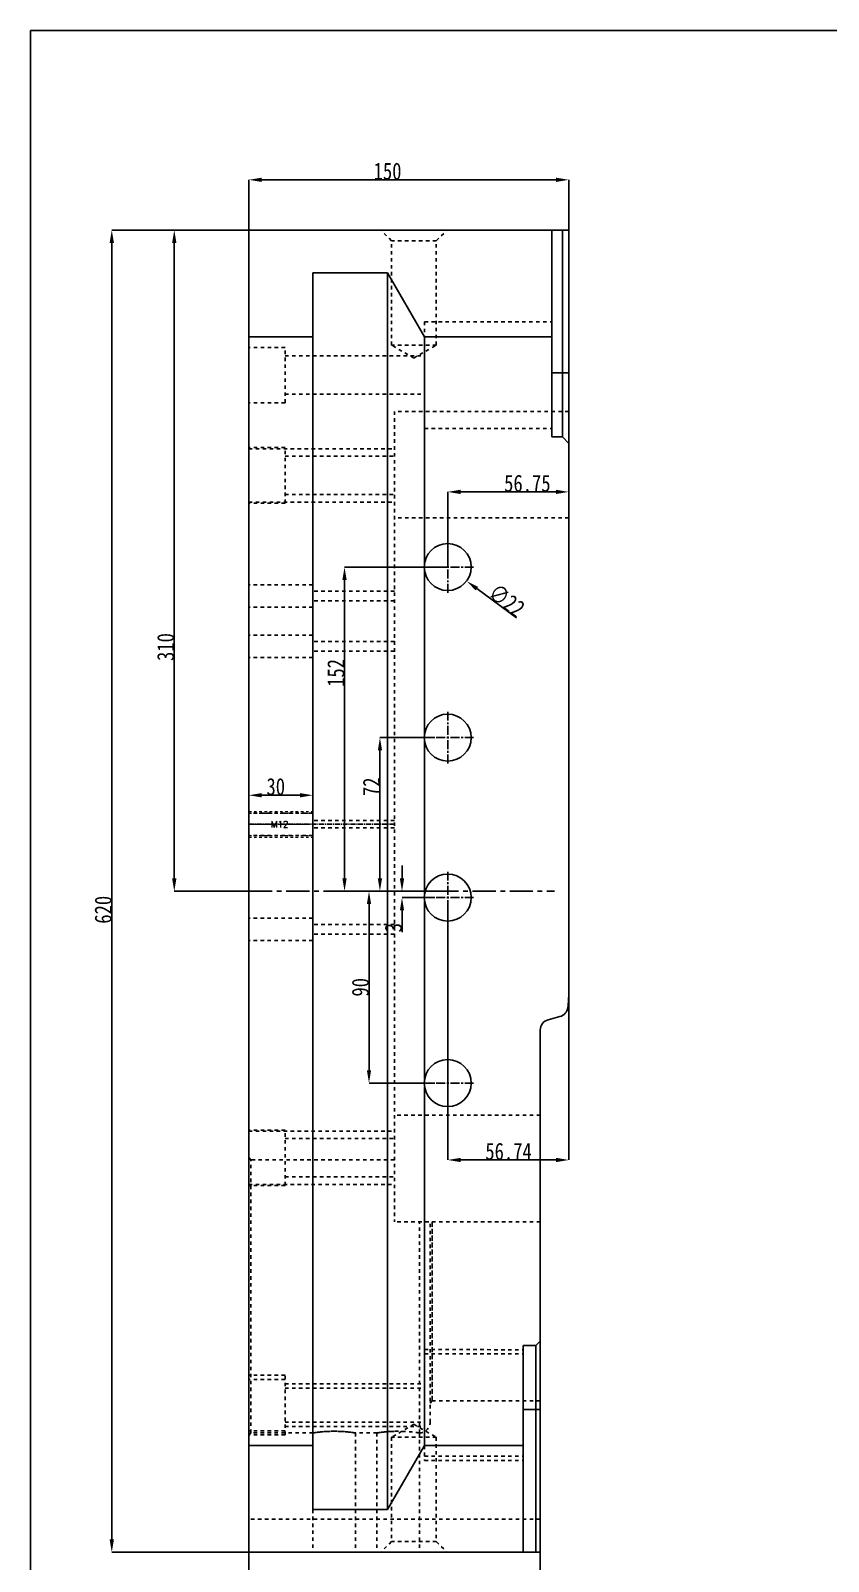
# Model space of a CAD drawing. Header units: millimetres. Extents: x 1572 to 4063, y -10865 to -3081.
# Drawn here: x 2167 to 2541, y -8779 to -8061 of the extents above; entities that cross this region are included whole.
import ezdxf
from ezdxf.enums import TextEntityAlignment as Align

# ---------------------------------------------------------------- set-up
doc = ezdxf.new("R2010")
doc.units = ezdxf.units.MM
doc.header["$LTSCALE"] = 16.335
doc.header["$PDMODE"] = 3
doc.header["$PDSIZE"] = 0.3125
doc.linetypes.add('CENTER', pattern=[0.6, 0.375, -0.075, 0.075, -0.075])
doc.linetypes.add('HIDDEN', pattern=[0.2, 0.1, -0.1])
doc.layers.get('0').update_dxf_attribs({"linetype": 'CONTINUOUS'})
doc.layers.get('Defpoints').update_dxf_attribs({"linetype": 'CONTINUOUS'})
doc.layers.add('DEFAULT_2', color=8, linetype='HIDDEN')
doc.layers.add('screw', color=33, linetype='CONTINUOUS', lineweight=13)
doc.styles.get("Standard").update_dxf_attribs({"font": 'txt', "width": 0.8})
doc.styles.add('TXT', font='txt.shx', dxfattribs={"bigfont": 'gbcbig.shx'})
doc.dimstyles.new('ISO-25', dxfattribs={"dimtxt": 8, "dimasz": 6, "dimexe": 0, "dimexo": 0, "dimgap": 0, "dimtad": 1, "dimdsep": 46, "dimtxsty": 'Standard', "dimcen": 0, "dimclrd": 4, "dimclre": 4, "dimclrt": 6, "dimazin": 0, "dimtfac": 1, "dimtofl": 0, "dimtmove": 0, "dimatfit": 3, "dimfxl": 0, "dimarcsym": 0})

# ---------------------------------------------------------------- blocks, each defined once
blk = doc.blocks.new('*D858')
at = {"color": 4, "lineweight": -2, "transparency": 16777216}
for p, q in [((2269.13, -8154.4), (2234.17, -8154.4)), ((2234.17, -8160.4), (2234.17, -8458.4)), ((2269.13, -8464.4), (2234.17, -8464.4))]:
    blk.add_line(p, q, dxfattribs=at)
at = {"color": 4, "transparency": 16777216}
for points in [[(2233.17, -8160.4), (2235.17, -8160.4), (2234.17, -8154.4)], [(2233.17, -8458.4), (2235.17, -8458.4), (2234.17, -8464.4)]]:
    blk.add_solid(points, dxfattribs=at)
at = {"layer": 'Defpoints', "color": 0, "transparency": 16777216}
for p in [(2269.13, -8154.4), (2234.17, -8464.4), (2269.13, -8464.4)]:
    blk.add_point(p, dxfattribs=at)
at = {"color": 6, "transparency": 16777216, "insert": (2230.17, -8349.9), "char_height": 8, "attachment_point": 5, "rotation": 90}
blk.add_mtext('310', dxfattribs=at)
blk = doc.blocks.new('*D859')
at = {"color": 4, "lineweight": -2, "transparency": 16777216}
for p, q in [((2269.13, -8154.4), (2204.87, -8154.4)), ((2204.87, -8160.4), (2204.87, -8768.4)), ((2269.09, -8774.4), (2204.87, -8774.4))]:
    blk.add_line(p, q, dxfattribs=at)
at = {"color": 4, "transparency": 16777216}
for points in [[(2203.87, -8160.4), (2205.87, -8160.4), (2204.87, -8154.4)], [(2203.87, -8768.4), (2205.87, -8768.4), (2204.87, -8774.4)]]:
    blk.add_solid(points, dxfattribs=at)
at = {"layer": 'Defpoints', "color": 0, "transparency": 16777216}
for p in [(2269.13, -8154.4), (2204.87, -8774.4), (2269.09, -8774.4)]:
    blk.add_point(p, dxfattribs=at)
at = {"color": 6, "transparency": 16777216, "insert": (2200.87, -8473.1), "char_height": 8, "attachment_point": 5, "rotation": 90}
blk.add_mtext('620', dxfattribs=at)
blk = doc.blocks.new('*D860')
at = {"color": 4, "lineweight": -2, "transparency": 16777216}
for p, q in [((2362.37, -8312.4), (2362.37, -8277.15)), ((2368.37, -8277.15), (2413.12, -8277.15)), ((2419.12, -8312.4), (2419.12, -8277.15))]:
    blk.add_line(p, q, dxfattribs=at)
at = {"color": 4, "transparency": 16777216}
for points in [[(2368.37, -8276.15), (2368.37, -8278.15), (2362.37, -8277.15)], [(2413.12, -8276.15), (2413.12, -8278.15), (2419.12, -8277.15)]]:
    blk.add_solid(points, dxfattribs=at)
at = {"layer": 'Defpoints', "color": 0, "transparency": 16777216}
for p in [(2419.12, -8277.15), (2362.37, -8312.4), (2419.12, -8312.4)]:
    blk.add_point(p, dxfattribs=at)
at = {"color": 6, "transparency": 16777216, "insert": (2399.7, -8273.15), "char_height": 8, "attachment_point": 5}
blk.add_mtext('56.75', dxfattribs=at)
blk = doc.blocks.new('*D861')
at = {"color": 4, "lineweight": -2, "transparency": 16777216}
for p, q in [((2362.37, -8472.56), (2362.37, -8590.44)), ((2419.11, -8477.62), (2419.11, -8590.44)), ((2368.37, -8590.44), (2413.11, -8590.44))]:
    blk.add_line(p, q, dxfattribs=at)
at = {"color": 4, "transparency": 16777216}
for points in [[(2368.37, -8589.44), (2368.37, -8591.44), (2362.37, -8590.44)], [(2413.11, -8589.44), (2413.11, -8591.44), (2419.11, -8590.44)]]:
    blk.add_solid(points, dxfattribs=at)
at = {"layer": 'Defpoints', "color": 0, "transparency": 16777216}
for p in [(2362.37, -8472.56), (2419.11, -8477.62), (2419.11, -8590.44)]:
    blk.add_point(p, dxfattribs=at)
at = {"color": 6, "transparency": 16777216, "insert": (2390.88, -8586.44), "char_height": 8, "attachment_point": 5}
blk.add_mtext('56.74', dxfattribs=at)
blk = doc.blocks.new('*D862')
at = {"color": 4, "lineweight": -2, "transparency": 16777216}
for p, q in [((2340.93, -8458.4), (2340.93, -8452.4)), ((2356.35, -8464.4), (2340.93, -8464.4)), ((2356.35, -8467.4), (2340.93, -8467.4)), ((2340.93, -8473.4), (2340.93, -8483.66))]:
    blk.add_line(p, q, dxfattribs=at)
at = {"color": 4, "transparency": 16777216}
for points in [[(2339.93, -8458.4), (2341.93, -8458.4), (2340.93, -8464.4)], [(2339.93, -8473.4), (2341.93, -8473.4), (2340.93, -8467.4)]]:
    blk.add_solid(points, dxfattribs=at)
at = {"layer": 'Defpoints', "color": 0, "transparency": 16777216}
for p in [(2340.93, -8464.4), (2356.35, -8464.4), (2356.35, -8467.4)]:
    blk.add_point(p, dxfattribs=at)
at = {"color": 6, "transparency": 16777216, "insert": (2336.93, -8481.53), "char_height": 8, "attachment_point": 5, "rotation": 90}
blk.add_mtext('3', dxfattribs=at)
blk = doc.blocks.new('*D863')
at = {"color": 4, "lineweight": -2, "transparency": 16777216}
for p, q in [((2356.35, -8464.4), (2325.46, -8464.4)), ((2325.46, -8470.4), (2325.46, -8548.4)), ((2356.35, -8554.4), (2325.46, -8554.4))]:
    blk.add_line(p, q, dxfattribs=at)
at = {"color": 4, "transparency": 16777216}
for points in [[(2324.46, -8470.4), (2326.46, -8470.4), (2325.46, -8464.4)], [(2324.46, -8548.4), (2326.46, -8548.4), (2325.46, -8554.4)]]:
    blk.add_solid(points, dxfattribs=at)
at = {"layer": 'Defpoints', "color": 0, "transparency": 16777216}
for p in [(2356.35, -8464.4), (2325.46, -8554.4), (2356.35, -8554.4)]:
    blk.add_point(p, dxfattribs=at)
at = {"color": 6, "transparency": 16777216, "insert": (2321.46, -8509.46), "char_height": 8, "attachment_point": 5, "rotation": 90}
blk.add_mtext('90', dxfattribs=at)
blk = doc.blocks.new('*D864')
at = {"color": 4, "lineweight": -2, "transparency": 16777216}
for p, q in [((2356.35, -8392.4), (2330.58, -8392.4)), ((2330.58, -8458.4), (2330.58, -8398.4)), ((2356.35, -8464.4), (2330.58, -8464.4))]:
    blk.add_line(p, q, dxfattribs=at)
at = {"color": 4, "transparency": 16777216}
for points in [[(2329.58, -8398.4), (2331.58, -8398.4), (2330.58, -8392.4)], [(2329.58, -8458.4), (2331.58, -8458.4), (2330.58, -8464.4)]]:
    blk.add_solid(points, dxfattribs=at)
at = {"layer": 'Defpoints', "color": 0, "transparency": 16777216}
for p in [(2330.58, -8392.4), (2356.35, -8392.4), (2356.35, -8464.4)]:
    blk.add_point(p, dxfattribs=at)
at = {"color": 6, "transparency": 16777216, "insert": (2326.58, -8415.45), "char_height": 8, "attachment_point": 5, "rotation": 90}
blk.add_mtext('72', dxfattribs=at)
blk = doc.blocks.new('*D865')
at = {"color": 4, "lineweight": -2, "transparency": 16777216}
for p, q in [((2362.37, -8312.4), (2313.99, -8312.4)), ((2313.99, -8458.4), (2313.99, -8318.4)), ((2356.35, -8464.4), (2313.99, -8464.4))]:
    blk.add_line(p, q, dxfattribs=at)
at = {"color": 4, "transparency": 16777216}
for points in [[(2312.99, -8318.4), (2314.99, -8318.4), (2313.99, -8312.4)], [(2312.99, -8458.4), (2314.99, -8458.4), (2313.99, -8464.4)]]:
    blk.add_solid(points, dxfattribs=at)
at = {"layer": 'Defpoints', "color": 0, "transparency": 16777216}
for p in [(2313.99, -8312.4), (2362.37, -8312.4), (2356.35, -8464.4)]:
    blk.add_point(p, dxfattribs=at)
at = {"color": 6, "transparency": 16777216, "insert": (2309.99, -8362.05), "char_height": 8, "attachment_point": 5, "rotation": 90}
blk.add_mtext('152', dxfattribs=at)
blk = doc.blocks.new('*D866')
at = {"color": 4, "lineweight": -2, "transparency": 16777216}
blk.add_line((2394.54, -8336.27), (2376.02, -8322.53), dxfattribs=at)
at = {"color": 4, "transparency": 16777216}
blk.add_solid([(2376.61, -8321.72), (2375.42, -8323.33), (2371.2, -8318.95)], dxfattribs=at)
at = {"layer": 'Defpoints', "color": 0, "transparency": 16777216}
for p in [(2353.53, -8305.84), (2371.2, -8318.95)]:
    blk.add_point(p, dxfattribs=at)
at = {"color": 6, "transparency": 16777216, "insert": (2390.07, -8327.98), "char_height": 8, "attachment_point": 5, "rotation": 323.41994}
blk.add_mtext('∅22', dxfattribs=at)
blk = doc.blocks.new('*D867')
at = {"color": 4, "lineweight": -2, "transparency": 16777216}
for p, q in [((2269.13, -8167.91), (2269.13, -8130.81)), ((2413.13, -8130.81), (2275.13, -8130.81)), ((2419.13, -8154.4), (2419.13, -8130.81))]:
    blk.add_line(p, q, dxfattribs=at)
at = {"color": 4, "transparency": 16777216}
for points in [[(2275.13, -8129.81), (2275.13, -8131.81), (2269.13, -8130.81)], [(2413.13, -8129.81), (2413.13, -8131.81), (2419.13, -8130.81)]]:
    blk.add_solid(points, dxfattribs=at)
at = {"layer": 'Defpoints', "color": 0, "transparency": 16777216}
for p in [(2269.13, -8130.81), (2419.13, -8154.4), (2269.13, -8167.91)]:
    blk.add_point(p, dxfattribs=at)
at = {"color": 6, "transparency": 16777216, "insert": (2334.16, -8126.81), "char_height": 8, "attachment_point": 5}
blk.add_mtext('150', dxfattribs=at)
blk = doc.blocks.new('*D875')
at = {"color": 4, "lineweight": -2, "transparency": 16777216}
for p, q in [((2269.11, -8423.44), (2269.11, -8419.41)), ((2293.11, -8419.41), (2275.11, -8419.41)), ((2299.11, -8424.38), (2299.11, -8419.41))]:
    blk.add_line(p, q, dxfattribs=at)
at = {"color": 4, "transparency": 16777216}
for points in [[(2275.11, -8418.41), (2275.11, -8420.41), (2269.11, -8419.41)], [(2293.11, -8418.41), (2293.11, -8420.41), (2299.11, -8419.41)]]:
    blk.add_solid(points, dxfattribs=at)
at = {"layer": 'Defpoints', "color": 0, "transparency": 16777216}
for p in [(2269.11, -8419.41), (2269.11, -8423.44), (2299.11, -8424.38)]:
    blk.add_point(p, dxfattribs=at)
at = {"color": 6, "transparency": 16777216, "insert": (2281.75, -8415.41), "char_height": 8, "attachment_point": 5}
blk.add_mtext('30', dxfattribs=at)
blk = doc.blocks.new('*D1223')
at = {"color": 4, "lineweight": -2, "transparency": 16777216}
for p, q in [((2269.09, -8753.38), (2269.09, -8796.96)), ((2405.71, -8766.71), (2405.71, -8796.96)), ((2399.71, -8796.96), (2275.09, -8796.96))]:
    blk.add_line(p, q, dxfattribs=at)
at = {"color": 4, "transparency": 16777216}
for points in [[(2275.09, -8795.96), (2275.09, -8797.96), (2269.09, -8796.96)], [(2399.71, -8795.96), (2399.71, -8797.96), (2405.71, -8796.96)]]:
    blk.add_solid(points, dxfattribs=at)
at = {"layer": 'Defpoints', "color": 0, "transparency": 16777216}
for p in [(2269.09, -8753.38), (2405.71, -8766.71), (2269.09, -8796.96)]:
    blk.add_point(p, dxfattribs=at)
at = {"color": 6, "transparency": 16777216, "insert": (2332.87, -8792.96), "char_height": 8, "attachment_point": 5}
blk.add_mtext('136.62', dxfattribs=at)

msp = doc.modelspace()

# ---------------------------------------------------------------- linework, layer by layer
at = {"color": 7, "linetype": 'Continuous'}
for p, q in [((2269.09, -8774.395), (2269.131, -8154.395)), ((2269.131, -8154.395), (2419.131, -8154.395)), ((2411.125, -8251.395), (2411.131, -8154.395)), ((2416.137, -8154.395), (2416.13, -8251.396)), ((2419.131, -8154.395), (2419.108, -8511.92)), ((2299.113, -8754.395), (2299.113, -8174.395)), ((2299.113, -8174.395), (2334.203, -8174.395)), ((2334.203, -8754.395), (2334.203, -8174.395)), ((2351.524, -8204.395), (2334.203, -8174.395)), ((2299.113, -8204.395), (2269.128, -8204.395)), ((2351.524, -8204.395), (2351.524, -8310.542)), ((2411.128, -8204.395), (2351.524, -8204.395)), ((2419.127, -8221.396), (2411.127, -8221.395)), ((2411.125, -8251.395), (2416.13, -8251.396)), ((2419.124, -8254.39), (2416.13, -8251.396)), ((2351.524, -8314.248), (2351.524, -8390.542)), ((2351.524, -8394.248), (2351.524, -8465.542)), ((2351.524, -8469.248), (2351.524, -8552.542)), ((2409.419, -8524.689), (2414.992, -8523.195)), ((2405.713, -8529.518), (2405.713, -8774.395)), ((2351.524, -8556.248), (2351.524, -8724.395)), ((2397.713, -8677.395), (2403.713, -8677.395)), ((2397.713, -8774.395), (2397.713, -8677.395)), ((2403.713, -8677.395), (2405.713, -8675.395)), ((2403.713, -8677.395), (2403.713, -8774.395)), ((2405.713, -8707.395), (2397.713, -8707.395)), ((2269.094, -8724.395), (2299.113, -8724.395)), ((2351.524, -8724.395), (2334.203, -8754.395)), ((2351.524, -8724.395), (2397.713, -8724.395)), ((2299.113, -8754.395), (2334.203, -8754.395)), ((2405.713, -8774.395), (2269.09, -8774.395))]:
    msp.add_line(p, q, dxfattribs=at)
at = {"color": 1, "linetype": 'CENTER', "ltscale": 0.684175}
for p, q in [((2362.367, -8324.495), (2362.367, -8300.295)), ((2350.267, -8312.395), (2374.467, -8312.395)), ((2362.367, -8404.495), (2362.367, -8380.295)), ((2350.267, -8392.395), (2374.467, -8392.395)), ((2362.367, -8479.495), (2362.367, -8455.295)), ((2350.267, -8467.395), (2374.467, -8467.395)), ((2362.367, -8566.495), (2362.367, -8542.295)), ((2350.267, -8554.395), (2374.467, -8554.395))]:
    msp.add_line(p, q, dxfattribs=at)
at = {"color": 1, "linetype": 'CENTER', "ltscale": 1.782726}
msp.add_line((2269.111, -8464.395), (2412.422, -8464.395), dxfattribs=at)
msp.add_lwpolyline([(2166.824, -8060.844), (3317.207, -8060.844), (3317.207, -9144.009), (2166.824, -9144.009)], close=True)
at = {"color": 7, "linetype": 'Continuous'}
for centre in [(2362.367, -8312.395), (2362.367, -8392.395), (2362.367, -8467.395), (2362.367, -8554.395)]:
    msp.add_circle(centre, 11, dxfattribs=at)
for centre, radius, start, end in [((2363.116, -8511.917), 55.992, 352.734472, 359.996255), ((2413.698, -8518.365), 5, 285, 352.734472), ((2410.713, -8529.518), 5, 105, 180)]:
    msp.add_arc(centre, radius, start, end, dxfattribs=at)
at = {"layer": 'DEFAULT_2', "color": 8, "linetype": 'HIDDEN'}
for p, q in [((2336.013, -8159.396), (2331.012, -8154.395)), ((2357.013, -8159.396), (2362.014, -8154.395)), ((2336.013, -8208.334), (2336.013, -8159.396)), ((2357.013, -8159.396), (2336.013, -8159.396)), ((2357.013, -8208.334), (2357.013, -8159.396)), ((2351.528, -8197.391), (2351.524, -8204.395)), ((2351.528, -8197.391), (2411.128, -8197.394)), ((2286.127, -8209.386), (2269.127, -8209.385)), ((2286.126, -8235.382), (2286.127, -8209.391)), ((2346.513, -8214.396), (2336.013, -8208.334)), ((2357.013, -8208.334), (2336.013, -8208.334)), ((2346.513, -8214.396), (2357.013, -8208.334)), ((2286.127, -8213.386), (2351.527, -8213.391)), ((2286.126, -8231.386), (2351.526, -8231.391)), ((2286.126, -8235.386), (2269.126, -8235.385)), ((2337.367, -8239.39), (2337.367, -8619.39)), ((2419.125, -8239.395), (2337.367, -8239.39)), ((2351.525, -8247.391), (2411.125, -8247.394)), ((2286.113, -8256.395), (2269.124, -8256.395)), ((2269.124, -8256.895), (2337.367, -8256.895)), ((2286.113, -8282.39), (2286.113, -8256.4)), ((2286.113, -8260.395), (2337.367, -8260.395)), ((2269.123, -8281.895), (2337.367, -8281.895)), ((2286.113, -8282.395), (2269.123, -8282.395)), ((2286.113, -8278.395), (2337.367, -8278.395)), ((2419.122, -8289.395), (2337.367, -8289.39)), ((2299.12, -8320.72), (2269.12, -8320.718)), ((2337.367, -8323.718), (2299.12, -8323.718)), ((2299.119, -8331.22), (2269.119, -8331.218)), ((2337.367, -8328.218), (2299.12, -8328.218)), ((2299.118, -8344.337), (2269.118, -8344.335)), ((2337.367, -8347.339), (2299.118, -8347.337)), ((2299.118, -8354.837), (2269.118, -8354.835)), ((2337.367, -8351.839), (2299.118, -8351.837)), ((2299.113, -8427.752), (2269.113, -8427.75)), ((2337.367, -8431.25), (2299.113, -8431.25)), ((2299.113, -8438.252), (2269.112, -8438.25)), ((2337.367, -8434.75), (2299.113, -8434.75)), ((2299.11, -8476.997), (2269.11, -8476.995)), ((2337.367, -8484.499), (2299.109, -8484.497)), ((2337.367, -8479.999), (2299.11, -8479.997)), ((2299.109, -8487.497), (2269.109, -8487.495)), ((2405.713, -8569.394), (2337.367, -8569.39)), ((2286.113, -8576.395), (2269.103, -8576.395)), ((2269.103, -8576.895), (2337.367, -8576.895)), ((2286.113, -8602.39), (2286.113, -8576.4)), ((2286.113, -8580.395), (2337.367, -8580.395)), ((2270.108, -8590.345), (2269.102, -8589.339)), ((2270.1, -8718.445), (2270.108, -8590.345)), ((2337.367, -8590.349), (2270.108, -8590.345)), ((2286.113, -8598.395), (2337.367, -8598.395)), ((2269.102, -8601.895), (2337.367, -8601.895)), ((2286.113, -8602.395), (2269.102, -8602.395)), ((2405.713, -8619.394), (2337.367, -8619.39)), ((2349.094, -8718.444), (2349.1, -8619.39)), ((2354.094, -8713.448), (2354.1, -8619.391)), ((2355.102, -8703.425), (2355.106, -8619.391)), ((2355.105, -8619.391), (2355.102, -8703.425)), ((2351.496, -8681.391), (2397.713, -8681.394)), ((2351.497, -8679.391), (2397.713, -8679.394)), ((2286.096, -8691.386), (2269.096, -8691.385)), ((2286.094, -8719.382), (2286.096, -8691.391)), ((2286.096, -8693.386), (2269.096, -8693.385)), ((2286.095, -8697.386), (2351.495, -8697.391)), ((2286.096, -8695.386), (2351.496, -8695.391)), ((2355.102, -8703.425), (2354.095, -8704.432)), ((2405.713, -8703.425), (2355.102, -8703.425)), ((2286.094, -8713.386), (2351.494, -8713.391)), ((2346.513, -8714.396), (2336.013, -8720.458)), ((2346.513, -8714.396), (2357.013, -8720.458)), ((2286.094, -8717.386), (2269.094, -8717.385)), ((2270.1, -8718.445), (2269.094, -8719.451)), ((2286.094, -8719.386), (2269.094, -8719.385)), ((2299.131, -8718.447), (2270.1, -8718.445)), ((2286.094, -8715.386), (2351.494, -8715.391)), ((2329.131, -8718.449), (2319.131, -8718.448)), ((2319.131, -8718.448), (2319.131, -8774.395)), ((2329.131, -8718.449), (2329.131, -8774.395)), ((2357.013, -8720.458), (2336.013, -8720.458)), ((2336.013, -8720.458), (2336.013, -8769.396)), ((2349.094, -8718.444), (2349.131, -8718.45)), ((2349.131, -8718.45), (2349.131, -8774.395)), ((2357.013, -8720.458), (2357.013, -8769.396)), ((2351.524, -8724.395), (2351.493, -8731.391)), ((2351.493, -8729.391), (2397.713, -8729.394)), ((2351.493, -8731.391), (2397.713, -8731.394)), ((2299.113, -8754.395), (2299.131, -8774.395)), ((2405.713, -8758.895), (2269.091, -8758.895)), ((2336.013, -8769.396), (2331.014, -8774.395)), ((2357.013, -8769.396), (2336.013, -8769.396)), ((2357.013, -8769.396), (2362.012, -8774.395))]:
    msp.add_line(p, q, dxfattribs=at)
at = {"layer": 'DEFAULT_2', "color": 1, "linetype": 'CENTER', "ltscale": 0.373186}
msp.add_line((2337.367, -8433.005), (2269.113, -8433), dxfattribs=at)
at = {"layer": 'DEFAULT_2', "color": 8, "linetype": 'HIDDEN'}
for centre, radius, start, end in [((2349.094, -8713.45), 5, 270.418771, 359.996255), ((2339.096, -8782.101), 64.437, 81.073662, 89.968722)]:
    msp.add_arc(centre, radius, start, end, dxfattribs=at)
for points, knots in [([(2309.131, -8717.662), (2308.48, -8717.662), (2307.202, -8717.682), (2305.349, -8717.766), (2303.643, -8717.893), (2302.344, -8718.021), (2301.426, -8718.128), (2300.844, -8718.201), (2300.341, -8718.269), (2299.923, -8718.328), (2299.629, -8718.371), (2299.439, -8718.4), (2299.332, -8718.415), (2299.248, -8718.43), (2299.186, -8718.436), (2299.153, -8718.447), (2299.134, -8718.444), (2299.131, -8718.447)], [0, 0, 0, 0, 0.1944243, 0.3817446, 0.5542414, 0.7056381, 0.7716404, 0.8302709, 0.8809388, 0.9231719, 0.9565041, 0.969702, 0.9805499, 0.9890259, 0.9951076, 0.998773, 1, 1, 1, 1]), ([(2299.131, -8718.447), (2299.147, -8718.447), (2299.211, -8718.43), (2299.355, -8718.415), (2299.593, -8718.375), (2299.923, -8718.328), (2300.342, -8718.268), (2301.063, -8718.172), (2302.149, -8718.041), (2303.643, -8717.893), (2305.349, -8717.766), (2307.202, -8717.682), (2308.48, -8717.662), (2309.131, -8717.662)], [0, 0, 0, 0, 0.0048941, 0.0194536, 0.0435023, 0.0768386, 0.1190759, 0.1697465, 0.2943777, 0.4457712, 0.6182636, 0.8055794, 1, 1, 1, 1]), ([(2319.131, -8718.448), (2319.131, -8718.444), (2319.104, -8718.45), (2319.079, -8718.436), (2319.012, -8718.431), (2318.931, -8718.416), (2318.822, -8718.401), (2318.633, -8718.372), (2318.339, -8718.329), (2317.92, -8718.27), (2317.418, -8718.202), (2316.835, -8718.129), (2315.918, -8718.022), (2314.619, -8717.893), (2312.913, -8717.767), (2311.059, -8717.682), (2309.782, -8717.662), (2309.131, -8717.662)], [0, 0, 0, 0, 0.0012266, 0.0048917, 0.0109732, 0.0194491, 0.0302974, 0.0434962, 0.0768317, 0.1190687, 0.1697392, 0.2283701, 0.2943721, 0.4457665, 0.6182601, 0.8055775, 1, 1, 1, 1]), ([(2309.131, -8717.662), (2309.782, -8717.662), (2311.059, -8717.682), (2312.913, -8717.767), (2314.619, -8717.893), (2316.113, -8718.042), (2317.199, -8718.173), (2317.92, -8718.27), (2318.339, -8718.329), (2318.668, -8718.376), (2318.906, -8718.416), (2319.051, -8718.431), (2319.115, -8718.449), (2319.131, -8718.448)], [0, 0, 0, 0, 0.1944201, 0.3817365, 0.5542307, 0.7056265, 0.8302589, 0.8809278, 0.9231624, 0.9564964, 0.9805446, 0.995105, 1, 1, 1, 1]), ([(2339.131, -8717.664), (2338.48, -8717.664), (2337.202, -8717.684), (2335.349, -8717.768), (2333.643, -8717.895), (2332.344, -8718.023), (2331.426, -8718.13), (2330.844, -8718.203), (2330.341, -8718.27), (2329.923, -8718.33), (2329.629, -8718.373), (2329.439, -8718.402), (2329.332, -8718.417), (2329.248, -8718.432), (2329.186, -8718.438), (2329.153, -8718.449), (2329.134, -8718.446), (2329.131, -8718.449)], [0, 0, 0, 0, 0.1944243, 0.3817446, 0.5542414, 0.7056381, 0.7716404, 0.8302709, 0.8809388, 0.9231719, 0.9565041, 0.969702, 0.9805499, 0.9890259, 0.9951076, 0.998773, 1, 1, 1, 1]), ([(2329.131, -8718.449), (2329.147, -8718.449), (2329.211, -8718.432), (2329.355, -8718.417), (2329.593, -8718.377), (2329.923, -8718.33), (2330.342, -8718.27), (2331.063, -8718.174), (2332.149, -8718.043), (2333.643, -8717.895), (2335.349, -8717.768), (2337.202, -8717.684), (2338.48, -8717.664), (2339.131, -8717.664)], [0, 0, 0, 0, 0.0048941, 0.0194536, 0.0435023, 0.0768386, 0.1190759, 0.1697465, 0.2943777, 0.4457712, 0.6182636, 0.8055794, 1, 1, 1, 1]), ([(2349.094, -8718.444), (2348.764, -8718.393), (2345.468, -8717.905), (2342.129, -8717.664), (2339.131, -8717.664)], [0, 0, 0, 0, 0.1002402, 1, 1, 1, 1])]:
    msp.add_open_spline(points, degree=3, knots=knots, dxfattribs=at)
at = {"layer": 'screw', "color": 92, "linetype": 'HIDDEN', "ltscale": 0.746373}
for p, q in [((2269.113, -8427), (2299.113, -8427.002)), ((2269.112, -8439), (2299.113, -8439.002))]:
    msp.add_line(p, q, dxfattribs=at)
at = {"layer": 'screw', "color": 8, "linetype": 'HIDDEN', "ltscale": 0.746373}
for p, q in [((2269.113, -8427.75), (2299.113, -8427.752)), ((2269.112, -8438.25), (2299.113, -8438.252))]:
    msp.add_line(p, q, dxfattribs=at)
at = {"layer": 'screw', "color": 1, "linetype": 'CENTER', "ltscale": 0.466483}
msp.add_line((2269.113, -8433), (2298.031, -8433.002), dxfattribs=at)

# ---------------------------------------------------------------- texts
at = {"layer": 'screw', "color": 6, "linetype": 'HIDDEN', "ltscale": 0.746373, "style": 'TXT'}
msp.add_text('M12', height=3, rotation=359.996255, dxfattribs=at).set_placement((2283.572, -8433.001), align=Align.MIDDLE)

# ---------------------------------------------------------------- dimensions: what is measured, and where the dimension line sits
for base, p1, p2, picture, middle in [((2269.13, -8130.815), (2419.131, -8154.395), (2269.13, -8167.909), '*D867', (2334.161, -8130.815)), ((2419.121, -8277.154), (2362.367, -8312.395), (2419.121, -8312.399), '*D860', (2399.695, -8277.154)), ((2269.113, -8419.414), (2299.113, -8424.381), (2269.113, -8423.439), '*D875', (2281.747, -8419.414)), ((2419.11, -8590.438), (2362.367, -8472.564), (2419.11, -8477.615), '*D861', (2390.883, -8590.438)), ((2269.092, -8796.958), (2405.713, -8766.712), (2269.092, -8753.375), '*D1223', (2332.868, -8796.958))]:
    dim = msp.add_linear_dim(base=base, p1=p1, p2=p2, dimstyle='ISO-25', override={"dimfxl": 1.25})
    dim.commit()
    dim.dimension.update_dxf_attribs({"geometry": picture, "text_midpoint": middle, "dimtype": 160})
for base, p1, p2, picture, middle in [((2204.874, -8774.395), (2269.131, -8154.395), (2269.09, -8774.395), '*D859', (2204.874, -8473.101)), ((2234.174, -8464.395), (2269.131, -8154.395), (2269.131, -8464.395), '*D858', (2234.174, -8349.903)), ((2313.994, -8312.395), (2356.348, -8464.395), (2362.367, -8312.395), '*D865', (2313.994, -8362.049)), ((2330.584, -8392.395), (2356.348, -8464.395), (2356.348, -8392.395), '*D864', (2330.584, -8415.449)), ((2340.933, -8464.395), (2356.348, -8467.395), (2356.348, -8464.395), '*D862', (2340.933, -8481.528)), ((2325.463, -8554.395), (2356.348, -8464.395), (2356.348, -8554.395), '*D863', (2325.463, -8509.458))]:
    dim = msp.add_linear_dim(base=base, p1=p1, p2=p2, angle=90, dimstyle='ISO-25', override={"dimfxl": 1.25})
    dim.commit()
    dim.dimension.update_dxf_attribs({"geometry": picture, "text_midpoint": middle, "dimtype": 160})
dim = msp.add_diameter_dim_2p(p1=(2353.533, -8305.84), p2=(2371.2, -8318.951), dimstyle='ISO-25', override={"dimfxl": 1.25})
dim.commit()
dim.dimension.update_dxf_attribs({"geometry": '*D866', "text_midpoint": (2390.073, -8327.975)})

doc.saveas('drawing.dxf')
